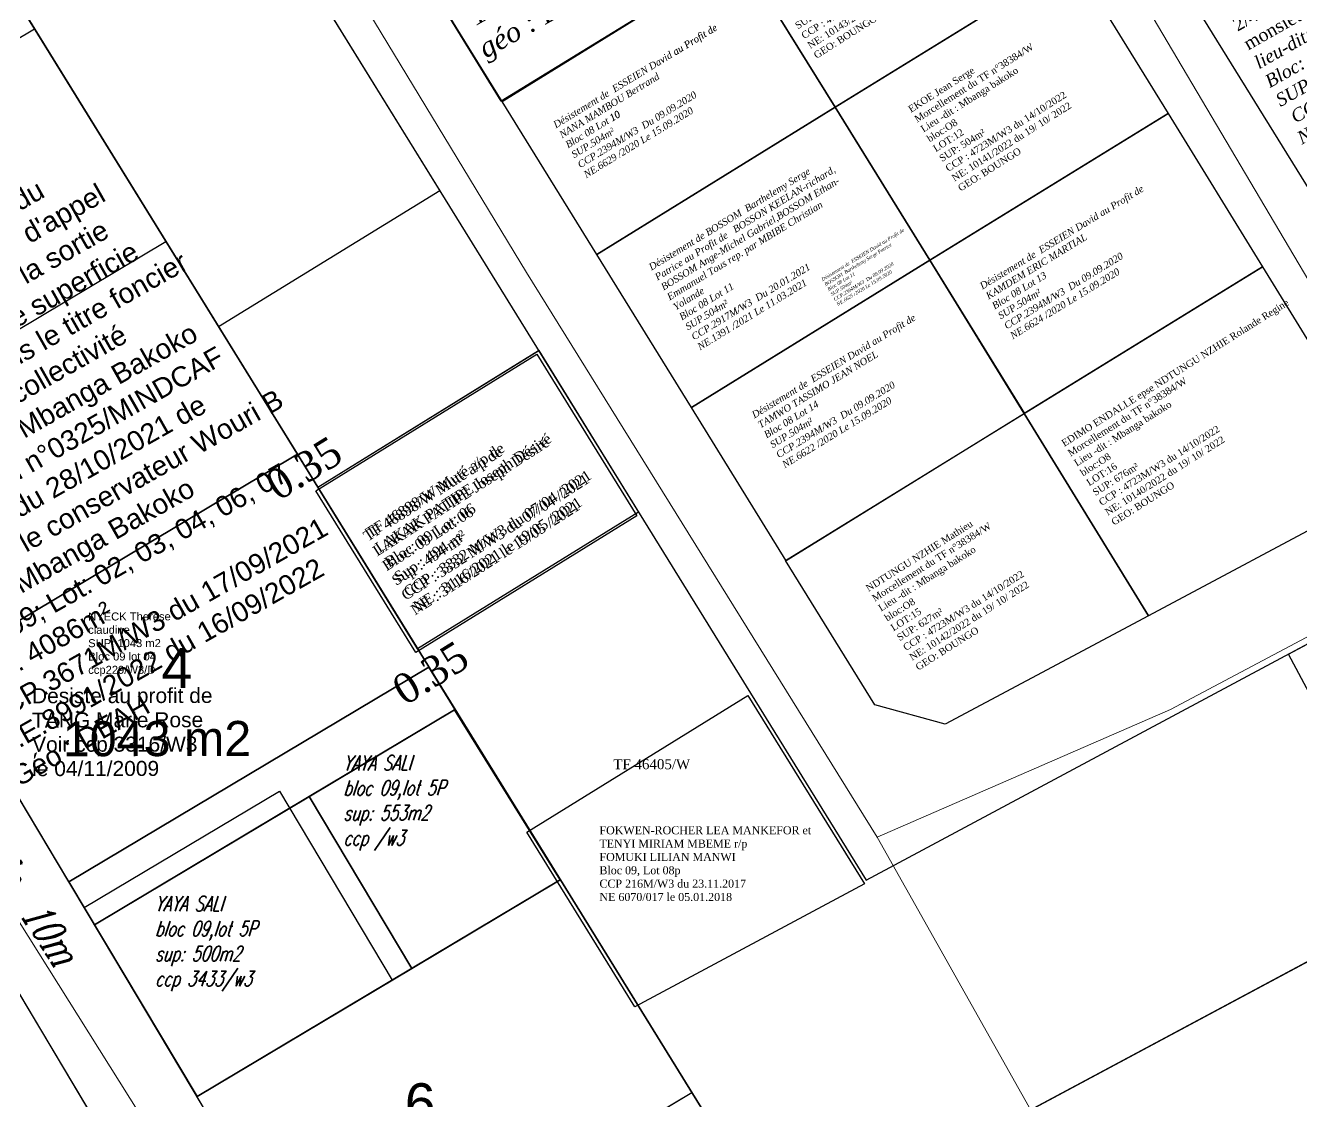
# Model space of a CAD drawing. Header units: millimetres. Extents: x 587399 to 927168, y 438565 to 1444955.
# Drawn here: x 589164.4 to 589292, y 443331.6 to 443439.2 of the extents above; entities that cross this region are included whole.
import ezdxf
from ezdxf.enums import TextEntityAlignment as Align

# ---------------------------------------------------------------- set-up
doc = ezdxf.new("R2010")
doc.units = ezdxf.units.MM
doc.header["$LTSCALE"] = 2
for name, color, linetype in [('Collectivité', 3, 'Continuous'), ('CONTOUR', 130, 'Continuous'), ('Cotation Linéaire', 255, 'Continuous'), ('DOSENCOURS', 150, 'Continuous'), ('end maj 26 02 2021', 7, 'Continuous'), ('MAJ AVRIL 2021', 7, 'Continuous'), ('MAJ JAN 2022', 1, 'Continuous'), ('Parcelle MAJ', 6, 'Continuous')]:
    doc.layers.add(name, color=color, linetype=linetype)
doc.layers.add('MAJ APRES LE 13.01.2023', color=222, linetype='Continuous', lineweight=30)
doc.layers.add('Roads_others', color=24, linetype='Continuous', lineweight=9)
doc.styles.add('Arial 3.0', font='arial.ttf', dxfattribs={"width": 0.99, "height": 1.5})
doc.styles.add('Arial 4.0', font='arial.ttf', dxfattribs={"width": 0.99, "height": 0.8})
doc.styles.add('FONT1', font='romanc.shx', dxfattribs={"width": 0.7, "oblique": 18, "height": 3})
doc.styles.get("Standard").update_dxf_attribs({"font": 'arial.ttf'})
doc.styles.add('Times 1.0', font='times.ttf', dxfattribs={"width": 0.99, "height": 1})
doc.styles.add('Times 3.0', font='times.ttf', dxfattribs={"width": 0.99, "height": 3})

msp = doc.modelspace()

# ---------------------------------------------------------------- linework, layer by layer
at = {"flags": 128}
for points in [[(589292.113, 443477.175), (589301.554, 443461.849), (589325.393, 443476.534), (589334.862, 443461.225), (589310.993, 443446.523), (589320.432, 443431.199), (589296.649, 443416.547), (589268.244, 443462.473)], [(589185.851, 443455.01), (589205.84, 443422.691), (589183.73, 443409.073), (589204.747, 443375.067), (589168.759, 443353.597), (589130.335, 443418.008), (589165.312, 443438.873), (589163.743, 443441.411)]]:
    msp.add_lwpolyline(points, close=True, dxfattribs=at)
at = {"color": 150, "lineweight": -3, "flags": 128}
msp.add_lwpolyline([(589245.358, 443431.037), (589254.826, 443415.729)], dxfattribs=at)
msp.add_lwpolyline([(589245.358, 443431.037), (589254.826, 443415.729)], dxfattribs=at)
at = {"layer": 'Collectivité', "elevation": -1.484, "flags": 128}
msp.add_lwpolyline([(589071.803, 442839.101), (589002.702, 442976.615), (588952.057, 443077.652), (588915.855, 443149.876), (588841.352, 443298.58), (588879.924, 443319.341), (588957.426, 443367.463), (589031.177, 443410.868), (589140.679, 443478.727), (589240.268, 443317.595), (589485.232, 443448.744), (589597.324, 443411.426), (589585.118, 443342.352), (589508.548, 442909.001)], dxfattribs=at)
at = {"layer": 'CONTOUR', "flags": 128}
msp.add_lwpolyline([(589308.32, 443385.789), (589321.536, 443361.104), (589303.904, 443351.665), (589290.688, 443376.349)], close=True, dxfattribs=at)
at = {"layer": 'DOSENCOURS', "ltscale": 0.0014, "flags": 128}
for points in [[(589359.23, 443381.285), (589240.269, 443317.595), (589140.68, 443478.727), (589158.518, 443489.698), (589165.407, 443488.065), (589248.478, 443353.751), (589346.014, 443405.97)], [(589178.456, 443417.605), (589191.602, 443396.336), (589155.95, 443375.067), (589143.142, 443396.537)], [(589191.602, 443396.336), (589204.747, 443375.067), (589168.759, 443353.597), (589155.95, 443375.067)], [(589163.757, 443342.463), (589179.127, 443316.699), (589149.07, 443298.768), (589133.7, 443324.531)]]:
    msp.add_lwpolyline(points, close=True, dxfattribs=at)
at = {"layer": 'end maj 26 02 2021', "color": 7}
for p, q in [((589146.434, 443469.418), (589240.269, 443317.595)), ((589106.786, 443437.961), (589181.689, 443312.405)), ((589155.951, 443375.067), (589191.602, 443396.336)), ((589168.759, 443353.598), (589204.748, 443375.068)), ((589181.567, 443332.128), (589217.893, 443353.799))]:
    msp.add_line(p, q, dxfattribs=at)
at = {"layer": 'end maj 26 02 2021', "color": 150}
for p, q in [((589236.649, 443239.799), (589115.404, 443443.033)), ((589194.376, 443310.658), (589231.038, 443332.53))]:
    msp.add_line(p, q, dxfattribs=at)
at = {"layer": 'end maj 26 02 2021', "linetype": 'ByBlock', "ltscale": 0.0014}
for p, q in [((589170.296, 443351.021), (589189.813, 443362.665)), ((589189.813, 443362.665), (589201.085, 443343.772)), ((589181.567, 443332.128), (589168.759, 443353.597)), ((589217.893, 443353.799), (589181.567, 443332.128))]:
    msp.add_line(p, q, dxfattribs=at)
at = {"layer": 'end maj 26 02 2021', "color": 150, "ltscale": 0.0014}
for p, q in [((589170.296, 443351.021), (589189.813, 443362.665)), ((589189.813, 443362.665), (589201.085, 443343.772)), ((589217.893, 443353.799), (589181.567, 443332.128))]:
    msp.add_line(p, q, dxfattribs=at)
at = {"layer": 'end maj 26 02 2021', "color": 7, "ltscale": 0.0014}
msp.add_line((589181.567, 443332.128), (589168.759, 443353.597), dxfattribs=at)
at = {"layer": 'end maj 26 02 2021', "color": 150, "linetype": 'ByBlock', "lineweight": -3, "ltscale": 0.0014, "flags": 128}
for points in [[(589226.422, 443461.655), (589235.89, 443446.346), (589212.077, 443431.619), (589202.608, 443446.928)], [(589226.422, 443461.655), (589235.89, 443446.346), (589212.077, 443431.619), (589202.608, 443446.928)], [(589226.422, 443461.655), (589235.89, 443446.346), (589212.077, 443431.619), (589202.608, 443446.928)], [(589226.422, 443461.655), (589235.89, 443446.346), (589212.077, 443431.619), (589202.608, 443446.928)], [(589235.89, 443446.346), (589245.358, 443431.037), (589221.545, 443416.31), (589212.076, 443431.619)], [(589235.89, 443446.346), (589245.358, 443431.037), (589221.545, 443416.31), (589212.076, 443431.619)], [(589235.89, 443446.346), (589245.358, 443431.037), (589221.545, 443416.31), (589212.076, 443431.619)], [(589235.89, 443446.346), (589245.358, 443431.037), (589221.545, 443416.31), (589212.076, 443431.619)], [(589245.358, 443431.038), (589254.826, 443415.729), (589231.013, 443401), (589221.545, 443416.309)], [(589245.358, 443431.038), (589254.826, 443415.729), (589231.013, 443401), (589221.545, 443416.309)], [(589245.358, 443431.038), (589254.826, 443415.729), (589231.013, 443401), (589221.545, 443416.309)], [(589245.358, 443431.038), (589254.826, 443415.729), (589231.013, 443401), (589221.545, 443416.309)], [(589278.667, 443430.413), (589288.107, 443415.087), (589264.266, 443400.403), (589254.826, 443415.729)], [(589278.667, 443430.413), (589288.107, 443415.087), (589264.266, 443400.403), (589254.826, 443415.729)], [(589278.667, 443430.413), (589288.107, 443415.087), (589264.266, 443400.403), (589254.826, 443415.729)], [(589278.667, 443430.413), (589288.107, 443415.087), (589264.266, 443400.403), (589254.826, 443415.729)], [(589254.826, 443415.729), (589264.294, 443400.42), (589240.481, 443385.692), (589231.013, 443401)], [(589254.826, 443415.729), (589264.294, 443400.42), (589240.481, 443385.692), (589231.013, 443401)], [(589254.826, 443415.729), (589264.294, 443400.42), (589240.481, 443385.692), (589231.013, 443401)], [(589254.826, 443415.729), (589264.294, 443400.42), (589240.481, 443385.692), (589231.013, 443401)]]:
    msp.add_lwpolyline(points, close=True, dxfattribs=at)
at = {"layer": 'end maj 26 02 2021', "color": 7, "flags": 128}
msp.add_lwpolyline([(589236.649, 443239.799), (589115.404, 443443.033)], dxfattribs=at)
at = {"layer": 'end maj 26 02 2021', "linetype": 'ByBlock', "ltscale": 0.0014, "flags": 128}
for points in [[(589178.457, 443417.605), (589191.603, 443396.336), (589155.951, 443375.067), (589143.142, 443396.537)], [(589191.603, 443396.336), (589204.748, 443375.067), (589168.759, 443353.597), (589155.951, 443375.067)], [(589163.758, 443342.463), (589179.128, 443316.699), (589149.07, 443298.768), (589133.7, 443324.531)], [(589231.039, 443332.53), (589240.269, 443317.595), (589244.083, 443311.202), (589207.184, 443289.189), (589194.376, 443310.658)]]:
    msp.add_lwpolyline(points, close=True, dxfattribs=at)
at = {"layer": 'end maj 26 02 2021', "color": 150, "ltscale": 0.0014, "flags": 128}
for points in [[(589178.457, 443417.605), (589191.603, 443396.336), (589155.951, 443375.067), (589143.142, 443396.537)], [(589191.603, 443396.336), (589204.748, 443375.067), (589168.759, 443353.597), (589155.951, 443375.067)], [(589163.758, 443342.463), (589179.128, 443316.699), (589149.07, 443298.768), (589133.7, 443324.531)]]:
    msp.add_lwpolyline(points, close=True, dxfattribs=at)
at = {"layer": 'end maj 26 02 2021', "color": 150, "lineweight": -3, "flags": 128}
msp.add_lwpolyline([(589254.826, 443415.729), (589231.013, 443401)], dxfattribs=at)
msp.add_lwpolyline([(589254.826, 443415.729), (589231.013, 443401)], dxfattribs=at)
msp.add_lwpolyline([(589254.826, 443415.729), (589231.013, 443401)], dxfattribs=at)
msp.add_lwpolyline([(589254.826, 443415.729), (589231.013, 443401)], dxfattribs=at)
at = {"layer": 'end maj 26 02 2021', "color": 3, "linetype": 'ByBlock', "ltscale": 0.0014, "flags": 128}
msp.add_lwpolyline([(589215.724, 443406.71), (589225.718, 443390.551), (589203.624, 443376.885), (589193.635, 443393.048)], close=True, dxfattribs=at)
at = {"layer": 'end maj 26 02 2021', "color": 150, "flags": 128}
msp.add_lwpolyline([(589236.632, 443372.228), (589248.289, 443353.377), (589225.329, 443341.089), (589214.532, 443358.562)], close=True, dxfattribs=at)
msp.add_lwpolyline([(589236.632, 443372.228), (589248.289, 443353.377), (589225.329, 443341.089), (589214.532, 443358.562)], close=True, dxfattribs=at)
msp.add_lwpolyline([(589236.632, 443372.228), (589248.289, 443353.377), (589225.329, 443341.089), (589214.532, 443358.562)], close=True, dxfattribs=at)
msp.add_lwpolyline([(589236.632, 443372.228), (589248.289, 443353.377), (589225.329, 443341.089), (589214.532, 443358.562)], close=True, dxfattribs=at)
at = {"layer": 'MAJ APRES LE 13.01.2023', "lineweight": 30, "flags": 128}
msp.add_lwpolyline([(589170.296, 443351.021), (589189.813, 443362.665), (589201.085, 443343.772), (589181.567, 443332.128)], close=True, dxfattribs=at)
at = {"layer": 'MAJ AVRIL 2021', "color": 1, "flags": 128}
for points in [[(589215.54, 443406.34), (589225.53, 443390.188), (589203.435, 443376.518), (589193.445, 443392.679)], [(589215.54, 443406.34), (589225.53, 443390.188), (589203.435, 443376.518), (589193.445, 443392.679)], [(589215.54, 443406.34), (589225.53, 443390.188), (589203.435, 443376.518), (589193.445, 443392.679)], [(589215.54, 443406.34), (589225.53, 443390.188), (589203.435, 443376.518), (589193.445, 443392.679)], [(589215.735, 443406.716), (589225.724, 443390.565), (589203.629, 443376.894), (589193.64, 443393.056)]]:
    msp.add_lwpolyline(points, close=True, dxfattribs=at)
at = {"layer": 'MAJ JAN 2022', "color": 7, "ltscale": 0.0014, "flags": 128}
msp.add_lwpolyline([(589222.255, 443521.745), (589240.793, 443491.648), (589216.954, 443476.962), (589235.833, 443446.311), (589211.994, 443431.627), (589173.954, 443493.382), (589175.596, 443500.251), (589215.265, 443523.568)], close=True, dxfattribs=at)
at = {"layer": 'MAJ JAN 2022', "color": 7, "lineweight": -3, "ltscale": 0.0014, "flags": 128}
for points in [[(589181.567, 443332.128), (589217.893, 443353.799), (589204.747, 443375.067), (589168.759, 443353.597)], [(589203.037, 443344.936), (589217.893, 443353.799), (589207.309, 443370.773), (589192.79, 443362.112)], [(589171.32, 443349.304), (589181.568, 443332.127), (589203.037, 443344.936), (589192.79, 443362.112)]]:
    msp.add_lwpolyline(points, close=True, dxfattribs=at)
for points in [[(589168.759, 443353.598), (589204.747, 443375.067)], [(589171.32, 443349.304), (589207.309, 443370.773)]]:
    msp.add_lwpolyline(points, dxfattribs=at)
at = {"layer": 'Parcelle MAJ', "color": 6, "lineweight": 30, "flags": 128}
for points in [[(589259.731, 443461.03), (589269.199, 443445.722), (589245.358, 443431.038), (589235.89, 443446.346)], [(589269.199, 443445.722), (589278.667, 443430.413), (589254.826, 443415.729), (589245.358, 443431.038)], [(589288.107, 443415.087), (589298.844, 443397.656), (589297.053, 443391.047), (589276.709, 443380.202), (589264.266, 443400.403)], [(589264.266, 443400.403), (589276.709, 443380.202), (589256.364, 443369.358), (589249.334, 443371.279), (589240.418, 443385.73)]]:
    msp.add_lwpolyline(points, close=True, dxfattribs=at)
at = {"layer": 'Roads_others'}
for points in [[(589225.881, 443526.934), (589260.028, 443472.247), (589275.243, 443443.277), (589308.714, 443386.655)], [(589168.444, 443490.497), (589214.524, 443414.52), (589249.571, 443358.065), (589290.429, 443285.487), (589309.225, 443250.75)], [(589249.571, 443358.065), (589278.889, 443370.806), (589308.714, 443386.655), (589365.336, 443416.746), (589419.948, 443446.227), (589439.441, 443458.959), (589472.15, 443477.419)], [(589362.826, 442999.011), (589356.827, 443014.89), (589351.383, 443030.66), (589345.397, 443044.13), (589331.873, 443069.431), (589320.26, 443092.745), (589313.85, 443108.37), (589297.758, 443137.251), (589283.507, 443167.361), (589268.551, 443192.01), (589256.799, 443209.741), (589248.596, 443219.936), (589238.439, 443230.682), (589222.574, 443253.959), (589183.945, 443317.474), (589133.254, 443398.179), (589105.363, 443448.284)]]:
    msp.add_lwpolyline(points, dxfattribs=at)

# ---------------------------------------------------------------- texts
at = {"color": 250, "attachment_point": 1, "rotation": 29.58016}
for s, insert, char_height, width in [("\\A1;{\\fTimes New Roman|b0|i1|c0|p18;\\C7;DIBOUNDOU Lydia\\P\\A0;\\fTimes New Roman|b0|i0|c0|p18;\\C1;Morcellement Judiciaire \\P établi le /  / 2022\\Psuivant l'Arreté n°78/C du \\P21/04/2017 de la cour d'appel\\Pdu littoral ordonnant la sortie \\Pde l'indivision d'une superficie\\Pde 5hectares dans le titre foncier\\P38956/W de la collectivité\\Pvillageoise de Mbanga Bakoko\\Pet réquisition n°0325/MINDCAF\\P2/41/T600 du 28/10/2021 de \\Pmonsieur le conservateur Wouri B\\A1;\\fTimes New Roman|b0|i1|c0|p18;\\P\\C7;lieu-dit: Mbanga Bakoko\\P\\C256;Bloc: 08; Lot: 01, 02,\\P 03, 04, 06 et 07\\PSUP: 3281m²\\P CCP.3670M/W3 du \\P16/09/2021\\PN.E.  8990/2022 du\\P 16 /09/2022\\P\\C1;géo : DEAH}", (589174.885, 443498.515), 2, 73.02934), ("\\A1;{\\fTimes New Roman|b0|i1|c0|p18;\\C7;DIBOUNDOU Lydia\\P\\A0;\\fTimes New Roman|b0|i0|c0|p18;\\C1;Morcellement Judiciaire\\P établi le /  / 2022\\Psuivant l'Arreté n°78/C du \\P21/04/2017 de la cour d'appel\\Pdu littoral ordonnant la sortie \\Pde l'indivision d'une superficie\\Pde 5hectares dans le titre foncier\\P38956/W de la collectivité\\Pvillageoise de Mbanga Bakoko\\Pet réquisition n°0325/MINDCAF\\P2/41/T600 du 28/10/2021 de \\Pmonsieur le conservateur Wouri B\\A1;\\fTimes New Roman|b0|i1|c0|p18;\\C7;\\Plieu-dit: Mbanga Bakoko\\P\\C256;Bloc: 07 ;Lot: 10, 11, 12, 13 et 14 \\PSUP: 2015m²\\P CCP.3669M/W3 du 16/09/2021\\PN.E. 8989/2022 du  16 /09/2022\\P\\C1;géo : DEAH}", (589273.203, 443460.446), 1.3, 48.92269), ("\\A1;{\\C7;D\\H0.8x;IBOUNDOU Lydia\\P\\A0;\\C1;Morcellement Judiciaire \\P établi le /  / 2022\\Psuivant l'Arreté n°78/C du \\P21/04/2017 de la cour d'appel\\Pdu littoral ordonnant la sortie \\Pde l'indivision d'une superficie\\Pde 5hectares dans le titre foncier\\P38956/W de la collectivité\\Pvillageoise de Mbanga Bakoko\\Pet réquisition n°0325/MINDCAF\\P2/41/T600 du 28/10/2021 de \\Pmonsieur le conservateur Wouri B\\P\\A1;\\C7;lieu-dit: Mbanga Bakoko\\P\\C256;Bloc: 09; Lot: 02, 03, 04, 06, 07 \\PSUP: 4086m²\\P CCP.3671M/W3 du 17/09/2021\\PN.E.8991/2022 du 16/09/2022\\P\\C1;Géo : DEAH}", (589132.669, 443417.69), 2.5, 73.02934)]:
    msp.add_mtext(s, dxfattribs=dict(at, insert=insert, char_height=char_height, width=width))
at = {"attachment_point": 1}
for s, insert, char_height, width, rotation in [('{\\fTimes New Roman|b0|i0|c0|p18;SANAMA ADIOBO Justin Honore et KAMANA ASSALA EWIGE MARIELLE epse SANAMA\\P\\C1;Morcellement du TF n°38384/W\\C256;\\PLieu -dit : Mbanga bakoko\\Pbloc:O8\\PLOT:09\\PSUP: 504m²\\PCCP : 4723M/W3 du 14/10/2022\\PNE: 10143/2022 du 19/ 10/ 2022 \\PGEO: BOUNGO}', (589237.541, 443445.307), 0.698195, 26.87567, 32.29402), ('{\\fTimes New Roman|b0|i0|c0|p18;EKOE Jean Serge\\P\\C1;Morcellement du TF n°38384/W\\C256;\\PLieu -dit : Mbanga bakoko\\Pbloc:O8\\PLOT:12\\PSUP: 504m²\\PCCP : 4723M/W3 du 14/10/2022\\PNE: 10141/2022 du 19/ 10/ 2022 \\PGEO: BOUNGO}', (589252.58, 443431.058), 0.6982, 41.84965, 32.29402), ('\\pt9.077;{\\fTimes New Roman|b0|i0|c0|p18;EDIMO ENDALLE epse NDTUNGU NZHIE Rolande Regine\\P\\ptz;\\C1;Morcellement du TF n°38384/W\\C256;\\PLieu -dit : Mbanga bakoko\\Pbloc:O8\\PLOT:16\\PSUP: 676m²\\PCCP : 4723M/W3 du 14/10/2022\\PNE: 10140/2022 du 19/ 10/ 2022 \\PGEO: BOUNGO}', (589267.911, 443397.661), 0.6982, 41.84965, 32.29402), ('{\\fTimes New Roman|b0|i0|c0|p18;NDTUNGU NZHIE Mathieu\\P\\C1;Morcellement du TF n°38384/W\\C256;\\PLieu -dit : Mbanga bakoko\\Pbloc:O8\\PLOT:15\\PSUP: 627m²\\PCCP : 4723M/W3 du 14/10/2022\\PNE: 10142/2022 du 19/ 10/ 2022 \\PGEO: BOUNGO}', (589248.342, 443383.155), 0.6982, 41.84965, 32.29402), ('NYECK Therese \\Pclaudine\\PSUP: 1043 m2\\PBloc 09 lot 04\\Pccp229/W3/D', (589170.683, 443380.518), 0.8, 88.4, 0.10485)]:
    msp.add_mtext(s, dxfattribs=dict(at, insert=insert, char_height=char_height, width=width, rotation=rotation))
at = {"layer": 'Cotation Linéaire', "color": 6, "lineweight": 30, "style": 'Times 3.0', "width": 0.99}
msp.add_text('0.35', height=3, rotation=31.71764, dxfattribs=at).set_placement((589193.038, 443393.675), align=Align.CENTER)
msp.add_text('0.35', height=3, rotation=31.74636, dxfattribs=at).set_placement((589204.111, 443375.76), align=Align.TOP_CENTER)
at = {"layer": 'DOSENCOURS', "ltscale": 0.0014}
for s, p in [('Desiste au profit de', (589165.07, 443371.446)), ('TANG Marie Rose', (589165.074, 443369.017)), ('Voir ccp 3316/W3', (589165.079, 443366.588)), ('le 04/11/2009', (589165.083, 443364.16))]:
    msp.add_text(s, height=1.5, rotation=0.10485, dxfattribs=at).set_placement(p)
at = {"layer": 'end maj 26 02 2021', "color": 7, "style": 'Arial 3.0', "width": 0.99}
for s, p in [('4', (589179.548, 443374.985)), ('6', (589203.881, 443331.455))]:
    msp.add_text(s, height=4, rotation=0.10494, dxfattribs=at).set_placement(p, align=Align.MIDDLE)
at = {"layer": 'end maj 26 02 2021', "linetype": 'ByBlock', "ltscale": 0.0014}
for s, p in [('Desiste au profit de', (589165.07, 443371.446)), ('TANG Marie Rose', (589165.075, 443369.017)), ('Voir ccp 3316/W3', (589165.079, 443366.588)), ('le 04/11/2009', (589165.084, 443364.16))]:
    msp.add_text(s, height=1.5, rotation=0.10494, dxfattribs=at).set_placement(p)
at = {"layer": 'end maj 26 02 2021', "color": 7, "style": 'Arial 4.0', "width": 0.99}
msp.add_text('1043 m2', height=3.5, rotation=0.10494, dxfattribs=at).set_placement((589177.571, 443367.91), align=Align.MIDDLE_CENTER)
at = {"layer": 'end maj 26 02 2021', "color": 7, "style": 'FONT1', "oblique": 18, "width": 0.7}
msp.add_text('Voie  de  10m', height=3, rotation=303.31988, dxfattribs=at).set_placement((589155.213, 443363.498))
at = {"layer": 'end maj 26 02 2021', "color": 150, "linetype": 'ByBlock', "lineweight": -3, "ltscale": 0.0014, "attachment_point": 1, "style": 'Times 1.0'}
for s, insert, char_height, width, rotation in [('{\\fTimes New Roman|b0|i1|c0|p18;\\C1;Désistement de  ESSEIEN David\\C7; au Profit de NANA MAMBOU Bertrand \\PBloc 08 Lot 10\\PSUP.504m²\\PCCP.2394M/W3  Du 09.09.2020\\PNE.6629 /2020 Le 15.09.2020}', (589217.09, 443429.507), 0.7, 21.28271, 31.41212), ('{\\fTimes New Roman|b0|i1|c0|p18;\\C1;Désistement de  ESSEIEN David\\C7; au Profit de NANA MAMBOU Bertrand \\PBloc 08 Lot 10\\PSUP.504m²\\PCCP.2394M/W3  Du 09.09.2020\\PNE.6629 /2020 Le 15.09.2020}', (589217.09, 443429.507), 0.7, 21.28271, 31.41212), ('{\\fTimes New Roman|b0|i1|c0|p18;\\C1;Désistement de  ESSEIEN David\\C7; au Profit de NANA MAMBOU Bertrand \\PBloc 08 Lot 10\\PSUP.504m²\\PCCP.2394M/W3  Du 09.09.2020\\PNE.6629 /2020 Le 15.09.2020}', (589217.09, 443429.507), 0.7, 21.28271, 31.41212), ('{\\fTimes New Roman|b0|i1|c0|p18;\\C1;Désistement de  ESSEIEN David\\C7; au Profit de NANA MAMBOU Bertrand \\PBloc 08 Lot 10\\PSUP.504m²\\PCCP.2394M/W3  Du 09.09.2020\\PNE.6629 /2020 Le 15.09.2020}', (589217.09, 443429.507), 0.7, 21.28271, 31.41212), ('{\\fTimes New Roman|b0|i1|c0|p18;\\C1;Désistement de  ESSEIEN David\\C7; au Profit de NANA MAMBOU Bertrand \\PBloc 08 Lot 10\\PSUP.504m²\\PCCP.2394M/W3  Du 09.09.2020\\PNE.6629 /2020 Le 15.09.2020}', (589217.12, 443429.473), 0.7, 21.28271, 31.51668), ('{\\fTimes New Roman|b0|i1|c0|p18;\\C1;Désistement de  ESSEIEN David\\C7; au Profit de NANA MAMBOU Bertrand \\PBloc 08 Lot 10\\PSUP.504m²\\PCCP.2394M/W3  Du 09.09.2020\\PNE.6629 /2020 Le 15.09.2020}', (589217.12, 443429.473), 0.7, 21.28271, 31.51668), ('{\\fTimes New Roman|b0|i1|c0|p18;\\C1;Désistement de  ESSEIEN David\\C7; au Profit de NANA MAMBOU Bertrand \\PBloc 08 Lot 10\\PSUP.504m²\\PCCP.2394M/W3  Du 09.09.2020\\PNE.6629 /2020 Le 15.09.2020}', (589217.12, 443429.473), 0.7, 21.28271, 31.51668), ('{\\fTimes New Roman|b0|i1|c0|p18;\\C1;Désistement de  ESSEIEN David\\C7; au Profit de NANA MAMBOU Bertrand \\PBloc 08 Lot 10\\PSUP.504m²\\PCCP.2394M/W3  Du 09.09.2020\\PNE.6629 /2020 Le 15.09.2020}', (589217.12, 443429.473), 0.7, 21.28271, 31.51668), ('{\\fTimes New Roman|b0|i1|c0|p18;\\C1;Désistement de BOSSOM  Barthelemy Serge \\C7;Patrice au Profit de   BOSSON KEELAN-richard,\\PBOSSOM Ange-Michel Gabriel,BOSSOM Ethan- Emmanuel Tous rep. par MBIBE Christian Yolande^JBloc 08 Lot 11\\PSUP.504m²\\PCCP.2917M/W3  Du 20.01.2021\\PNE.1391 /2021 Le 11.03.2021}', (589226.639, 443415.287), 0.7, 21.28271, 31.41212), ('{\\fTimes New Roman|b0|i1|c0|p18;\\C1;Désistement de BOSSOM  Barthelemy Serge \\C7;Patrice au Profit de   BOSSON KEELAN-richard,\\PBOSSOM Ange-Michel Gabriel,BOSSOM Ethan- Emmanuel Tous rep. par MBIBE Christian Yolande^JBloc 08 Lot 11\\PSUP.504m²\\PCCP.2917M/W3  Du 20.01.2021\\PNE.1391 /2021 Le 11.03.2021}', (589226.639, 443415.287), 0.7, 21.28271, 31.41212), ('{\\fTimes New Roman|b0|i1|c0|p18;\\C1;Désistement de BOSSOM  Barthelemy Serge \\C7;Patrice au Profit de   BOSSON KEELAN-richard,\\PBOSSOM Ange-Michel Gabriel,BOSSOM Ethan- Emmanuel Tous rep. par MBIBE Christian Yolande^JBloc 08 Lot 11\\PSUP.504m²\\PCCP.2917M/W3  Du 20.01.2021\\PNE.1391 /2021 Le 11.03.2021}', (589226.639, 443415.287), 0.7, 21.28271, 31.41212), ('{\\fTimes New Roman|b0|i1|c0|p18;\\C1;Désistement de BOSSOM  Barthelemy Serge \\C7;Patrice au Profit de   BOSSON KEELAN-richard,\\PBOSSOM Ange-Michel Gabriel,BOSSOM Ethan- Emmanuel Tous rep. par MBIBE Christian Yolande^JBloc 08 Lot 11\\PSUP.504m²\\PCCP.2917M/W3  Du 20.01.2021\\PNE.1391 /2021 Le 11.03.2021}', (589226.639, 443415.287), 0.7, 21.28271, 31.41212), ('{\\fTimes New Roman|b0|i1|c0|p18;\\C1;Désistement de  ESSEIEN David\\C7; au Profit de KAMDEM ERIC MARTIAL\\PBloc 08 Lot 13\\PSUP.504m²\\PCCP.2394M/W3  Du 09.09.2020\\PNE.6624 /2020 Le 15.09.2020}', (589259.734, 443413.394), 0.7, 21.28271, 31.41212), ('{\\fTimes New Roman|b0|i1|c0|p18;\\C1;Désistement de  ESSEIEN David\\C7; au Profit de KAMDEM ERIC MARTIAL\\PBloc 08 Lot 13\\PSUP.504m²\\PCCP.2394M/W3  Du 09.09.2020\\PNE.6624 /2020 Le 15.09.2020}', (589259.734, 443413.394), 0.7, 21.28271, 31.41212), ('{\\fTimes New Roman|b0|i1|c0|p18;\\C1;Désistement de  ESSEIEN David\\C7; au Profit de KAMDEM ERIC MARTIAL\\PBloc 08 Lot 13\\PSUP.504m²\\PCCP.2394M/W3  Du 09.09.2020\\PNE.6624 /2020 Le 15.09.2020}', (589259.734, 443413.394), 0.7, 21.28271, 31.41212), ('{\\fTimes New Roman|b0|i1|c0|p18;\\C1;Désistement de  ESSEIEN David\\C7; au Profit de KAMDEM ERIC MARTIAL\\PBloc 08 Lot 13\\PSUP.504m²\\PCCP.2394M/W3  Du 09.09.2020\\PNE.6624 /2020 Le 15.09.2020}', (589259.734, 443413.394), 0.7, 21.28271, 31.41212), ('{\\fTimes New Roman|b0|i1|c0|p18;\\C1;Désistement de  ESSEIEN David\\C7; au Profit de BOSSOM  Barthelemy Serge Patrice^JBloc 08 Lot 11\\PSUP.504m²\\PCCP.2394M/W3  Du 09.09.2020\\PNE.6625 /2020 Le 15.09.2020}', (589243.944, 443413.934), 0.35, 10.64135, 31.41212), ('{\\fTimes New Roman|b0|i1|c0|p18;\\C1;Désistement de  ESSEIEN David\\C7; au Profit de BOSSOM  Barthelemy Serge Patrice^JBloc 08 Lot 11\\PSUP.504m²\\PCCP.2394M/W3  Du 09.09.2020\\PNE.6625 /2020 Le 15.09.2020}', (589243.944, 443413.934), 0.35, 10.64135, 31.41212), ('{\\fTimes New Roman|b0|i1|c0|p18;\\C1;Désistement de  ESSEIEN David\\C7; au Profit de BOSSOM  Barthelemy Serge Patrice^JBloc 08 Lot 11\\PSUP.504m²\\PCCP.2394M/W3  Du 09.09.2020\\PNE.6625 /2020 Le 15.09.2020}', (589243.944, 443413.934), 0.35, 10.64135, 31.41212), ('{\\fTimes New Roman|b0|i1|c0|p18;\\C1;Désistement de  ESSEIEN David\\C7; au Profit de BOSSOM  Barthelemy Serge Patrice^JBloc 08 Lot 11\\PSUP.504m²\\PCCP.2394M/W3  Du 09.09.2020\\PNE.6625 /2020 Le 15.09.2020}', (589243.944, 443413.934), 0.35, 10.64135, 31.41212), ('{\\fTimes New Roman|b0|i1|c0|p18;\\C1;Désistement de  ESSEIEN David\\C7; au Profit de TAMWO TASSIMO JEAN NOEL\\PBloc 08 Lot 14\\PSUP.504m²\\PCCP.2394M/W3  Du 09.09.2020\\PNE.6622 /2020 Le 15.09.2020}', (589236.936, 443400.507), 0.7, 21.28271, 31.41212), ('{\\fTimes New Roman|b0|i1|c0|p18;\\C1;Désistement de  ESSEIEN David\\C7; au Profit de TAMWO TASSIMO JEAN NOEL\\PBloc 08 Lot 14\\PSUP.504m²\\PCCP.2394M/W3  Du 09.09.2020\\PNE.6622 /2020 Le 15.09.2020}', (589236.936, 443400.507), 0.7, 21.28271, 31.41212), ('{\\fTimes New Roman|b0|i1|c0|p18;\\C1;Désistement de  ESSEIEN David\\C7; au Profit de TAMWO TASSIMO JEAN NOEL\\PBloc 08 Lot 14\\PSUP.504m²\\PCCP.2394M/W3  Du 09.09.2020\\PNE.6622 /2020 Le 15.09.2020}', (589236.936, 443400.507), 0.7, 21.28271, 31.41212), ('{\\fTimes New Roman|b0|i1|c0|p18;\\C1;Désistement de  ESSEIEN David\\C7; au Profit de TAMWO TASSIMO JEAN NOEL\\PBloc 08 Lot 14\\PSUP.504m²\\PCCP.2394M/W3  Du 09.09.2020\\PNE.6622 /2020 Le 15.09.2020}', (589236.936, 443400.507), 0.7, 21.28271, 31.41212)]:
    msp.add_mtext(s, dxfattribs=dict(at, insert=insert, char_height=char_height, width=width, rotation=rotation))
at = {"layer": 'end maj 26 02 2021', "linetype": 'ByBlock', "insert": (589170.683, 443380.518), "char_height": 0.8, "width": 88.4, "attachment_point": 1, "rotation": 0.10494}
msp.add_mtext('NYECK Therese \\Pclaudine\\PSUP: 1043 m2\\PBloc 09 lot 04\\Pccp229/W3/D', dxfattribs=at)
at = {"layer": 'end maj 26 02 2021', "color": 7, "linetype": 'ByBlock', "char_height": 1.5, "width": 43.25, "attachment_point": 1, "rotation": 0.10494, "style": 'FONT1'}
for s, insert in [('YAYA SALI\\Pbloc 09,lot 5P\\Psup: 553m2\\Pccp /w3', (589196.184, 443366.232)), ('YAYA SALI\\Pbloc 09,lot 5P\\Psup: 500m2\\Pccp 3433/w3', (589177.355, 443352.16))]:
    msp.add_mtext(s, dxfattribs=dict(at, insert=insert))
at = {"layer": 'end maj 26 02 2021', "color": 150, "linetype": 'ByBlock', "lineweight": -3, "ltscale": 0.0014, "attachment_point": 1, "style": 'Times 1.0'}
for s, insert, char_height, width in [('{\\C1;TF 46405/W}', (589223.19, 443365.853), 1, 28.3687), ('{\\C1;TF 46405/W}', (589223.19, 443365.853), 1, 28.3687), ('{\\C1;TF 46405/W}', (589223.19, 443365.853), 1, 28.3687), ('{\\C1;TF 46405/W}', (589223.19, 443365.853), 1, 28.3687), ('{\\C256;FOKWEN-ROCHER LEA MANKEFOR et \\PTENYI MIRIAM MBEME r/p \\PFOMUKI LILIAN MANWI\\PBloc 09, Lot 08p\\PCCP 216M/W3 du 23.11.2017\\PNE 6070/017 le 05.01.2018}', (589221.806, 443359.149), 0.8, 26.71922), ('{\\C256;FOKWEN-ROCHER LEA MANKEFOR et \\PTENYI MIRIAM MBEME r/p \\PFOMUKI LILIAN MANWI\\PBloc 09, Lot 08p\\PCCP 216M/W3 du 23.11.2017\\PNE 6070/017 le 05.01.2018}', (589221.806, 443359.149), 0.8, 26.71922), ('{\\C256;FOKWEN-ROCHER LEA MANKEFOR et \\PTENYI MIRIAM MBEME r/p \\PFOMUKI LILIAN MANWI\\PBloc 09, Lot 08p\\PCCP 216M/W3 du 23.11.2017\\PNE 6070/017 le 05.01.2018}', (589221.806, 443359.149), 0.8, 26.71922), ('{\\C256;FOKWEN-ROCHER LEA MANKEFOR et \\PTENYI MIRIAM MBEME r/p \\PFOMUKI LILIAN MANWI\\PBloc 09, Lot 08p\\PCCP 216M/W3 du 23.11.2017\\PNE 6070/017 le 05.01.2018}', (589221.806, 443359.149), 0.8, 26.71922)]:
    msp.add_mtext(s, dxfattribs=dict(at, insert=insert, char_height=char_height, width=width))
at = {"layer": 'MAJ AVRIL 2021', "char_height": 1.05097, "attachment_point": 1}
for insert, rotation in [((589198.293, 443388.807), 32.86436), ((589198.066, 443388.463), 32.75942), ((589198.066, 443388.463), 32.75942), ((589198.066, 443388.463), 32.75942), ((589198.066, 443388.463), 32.75942)]:
    msp.add_mtext('\\A1;{\\fGeorgia|b0|i0|c0|p18;TF 46898/W Muté a/p de \\PLAKAK PATIPE Joseph Désiré\\PBloc: 09 Lot: 06\\PSup : 494 m²\\PCCP : 3332 M/W3 du 07/04 /2021\\PNE : 3116/2021 le 19/05 /2021}', dxfattribs=dict(at, insert=insert, rotation=rotation))

doc.saveas('drawing.dxf')
